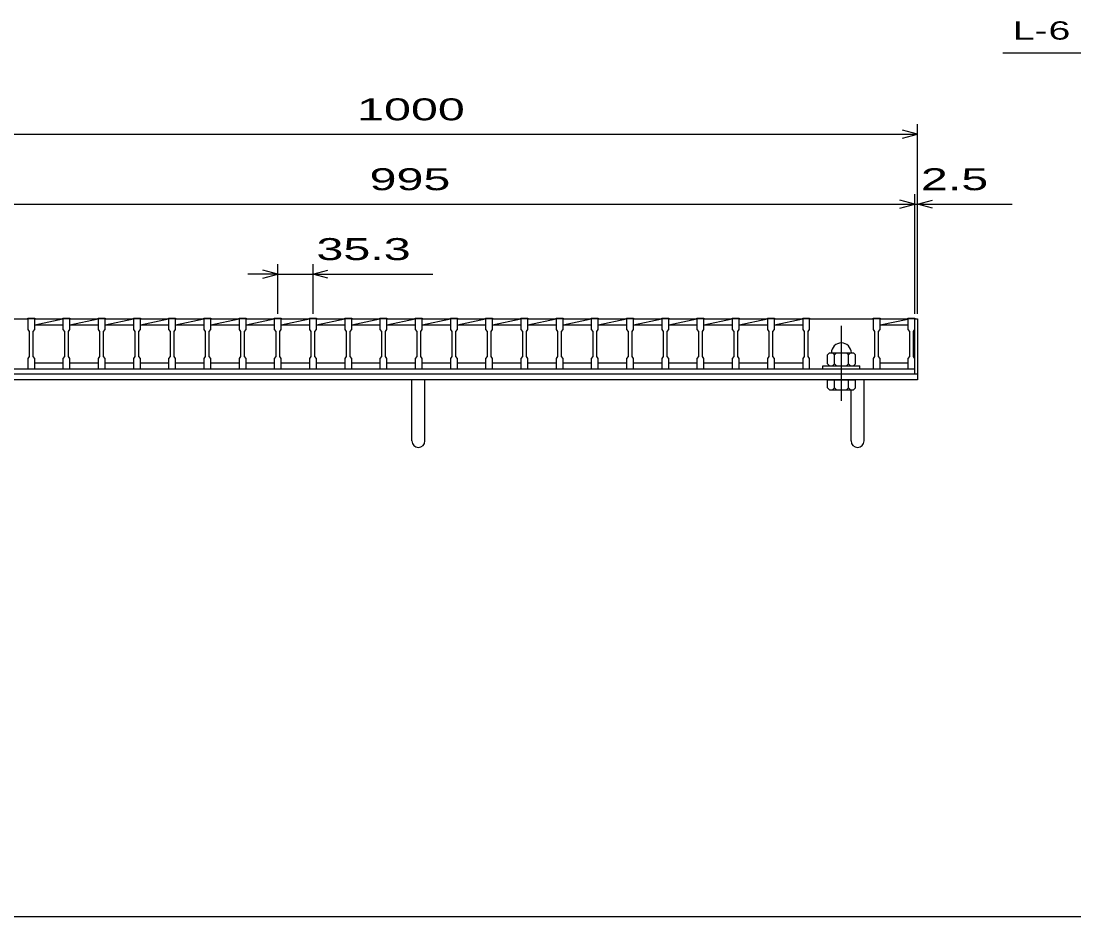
# Model space of a CAD drawing. Units: millimetres, scale not verified. Extents: x -1820 to 1731, y -1282 to 1054.
# Drawn here: x -1249 to -194, y -1146 to -249 of the extents above; entities that cross this region are included whole.
import ezdxf
from ezdxf.enums import TextEntityAlignment as Align

# ---------------------------------------------------------------- set-up
doc = ezdxf.new("R2010")
doc.units = ezdxf.units.MM
doc.header["$LTSCALE"] = 10
doc.linetypes.add('CHAIN', pattern=[18.5, 12, -1.5, 3.5, -1.5])
for name, color, linetype, lineweight in [('0_2', 150, 'Continuous', 25), ('16', 3, 'Continuous', 25), ('19', 6, 'Continuous', 25), ('22', 4, 'Continuous', 25)]:
    doc.layers.add(name, color=color, linetype=linetype, lineweight=lineweight)
doc.styles.add('ベクトル', font='')
doc.styles.get('ベクトル').set_extended_font_data('ベクトル')

msp = doc.modelspace()

# ---------------------------------------------------------------- linework, layer by layer
at = {"layer": '0_2'}
msp.add_line((1731, -1146.5), (-1729, -1146.5), dxfattribs=at)
at = {"layer": '16'}
for p, q in [((-1305.7, -547.5), (-1242.1, -547.5)), ((-1242.1, -547.5), (-1242.1, -546.8)), ((-1242.1, -546.8), (-1235.1, -546.8)), ((-1242.1, -547.5), (-1242.1, -558)), ((-1235.1, -547.5), (-1242.1, -547.5)), ((-1235.1, -546.8), (-1235.1, -547.5)), ((-1235.1, -558), (-1235.1, -547.5)), ((-1235.1, -547.5), (-1206.8, -547.5)), ((-1235.1, -553.5), (-1206.8, -547.5)), ((-1206.8, -547.5), (-1206.8, -546.8)), ((-1206.8, -546.8), (-1199.8, -546.8)), ((-1206.8, -547.5), (-1206.8, -558)), ((-1199.8, -547.5), (-1206.8, -547.5)), ((-1199.8, -546.8), (-1199.8, -547.5)), ((-1199.8, -558), (-1199.8, -547.5)), ((-1199.8, -547.5), (-1171.5, -547.5)), ((-1199.8, -553.5), (-1171.5, -547.5)), ((-1171.5, -547.5), (-1171.5, -546.8)), ((-1171.5, -546.8), (-1164.5, -546.8)), ((-1171.5, -547.5), (-1171.5, -558)), ((-1164.5, -547.5), (-1171.5, -547.5)), ((-1164.5, -546.8), (-1164.5, -547.5)), ((-1164.5, -558), (-1164.5, -547.5)), ((-1164.5, -547.5), (-1136.2, -547.5)), ((-1164.5, -553.5), (-1136.2, -547.5)), ((-1136.2, -547.5), (-1136.2, -546.8)), ((-1136.2, -546.8), (-1129.2, -546.8)), ((-1136.2, -547.5), (-1136.2, -558)), ((-1129.2, -547.5), (-1136.2, -547.5)), ((-1129.2, -546.8), (-1129.2, -547.5)), ((-1129.2, -558), (-1129.2, -547.5)), ((-1129.2, -547.5), (-1100.9, -547.5)), ((-1129.2, -553.5), (-1100.9, -547.5)), ((-1100.9, -547.5), (-1100.9, -546.8)), ((-1100.9, -546.8), (-1093.9, -546.8)), ((-1100.9, -547.5), (-1100.9, -558)), ((-1093.9, -547.5), (-1100.9, -547.5)), ((-1093.9, -546.8), (-1093.9, -547.5)), ((-1093.9, -558), (-1093.9, -547.5)), ((-1093.9, -547.5), (-1065.6, -547.5)), ((-1093.9, -553.5), (-1065.6, -547.5)), ((-1065.6, -547.5), (-1065.6, -546.8)), ((-1065.6, -546.8), (-1058.6, -546.8)), ((-1065.6, -547.5), (-1065.6, -558)), ((-1058.6, -547.5), (-1065.6, -547.5)), ((-1058.6, -546.8), (-1058.6, -547.5)), ((-1058.6, -558), (-1058.6, -547.5)), ((-1058.6, -547.5), (-1030.3, -547.5)), ((-1058.6, -553.5), (-1030.3, -547.5)), ((-1030.3, -547.5), (-1030.3, -546.8)), ((-1030.3, -546.8), (-1023.3, -546.8)), ((-1030.3, -547.5), (-1030.3, -558)), ((-1023.3, -547.5), (-1030.3, -547.5)), ((-1023.3, -546.8), (-1023.3, -547.5)), ((-1023.3, -558), (-1023.3, -547.5)), ((-1023.3, -547.5), (-995, -547.5)), ((-1023.3, -553.5), (-995, -547.5)), ((-995, -547.5), (-995, -546.8)), ((-995, -546.8), (-988, -546.8)), ((-995, -547.5), (-995, -558)), ((-988, -547.5), (-995, -547.5)), ((-988, -546.8), (-988, -547.5)), ((-988, -558), (-988, -547.5)), ((-988, -547.5), (-959.7, -547.5)), ((-988, -553.5), (-959.7, -547.5)), ((-959.7, -547.5), (-959.7, -546.8)), ((-959.7, -546.8), (-952.7, -546.8)), ((-959.7, -547.5), (-959.7, -558)), ((-952.7, -547.5), (-959.7, -547.5)), ((-952.7, -546.8), (-952.7, -547.5)), ((-952.7, -558), (-952.7, -547.5)), ((-952.7, -547.5), (-924.4, -547.5)), ((-952.7, -553.5), (-924.4, -547.5)), ((-924.4, -547.5), (-924.4, -546.8)), ((-924.4, -546.8), (-917.4, -546.8)), ((-924.4, -547.5), (-924.4, -558)), ((-917.4, -547.5), (-924.4, -547.5)), ((-917.4, -546.8), (-917.4, -547.5)), ((-917.4, -558), (-917.4, -547.5)), ((-917.4, -547.5), (-889.1, -547.5)), ((-917.4, -553.5), (-889.1, -547.5)), ((-889.1, -547.5), (-889.1, -546.8)), ((-889.1, -546.8), (-882.1, -546.8)), ((-889.1, -547.5), (-889.1, -558)), ((-882.1, -547.5), (-889.1, -547.5)), ((-882.1, -546.8), (-882.1, -547.5)), ((-882.1, -558), (-882.1, -547.5)), ((-882.1, -547.5), (-853.8, -547.5)), ((-882.1, -553.5), (-853.8, -547.5)), ((-853.8, -547.5), (-853.8, -546.8)), ((-853.8, -546.8), (-846.8, -546.8)), ((-853.8, -547.5), (-853.8, -558)), ((-846.8, -547.5), (-853.8, -547.5)), ((-846.8, -546.8), (-846.8, -547.5)), ((-846.8, -558), (-846.8, -547.5)), ((-846.8, -547.5), (-818.5, -547.5)), ((-846.8, -553.5), (-818.5, -547.5)), ((-818.5, -547.5), (-818.5, -546.8)), ((-818.5, -546.8), (-811.5, -546.8)), ((-818.5, -547.5), (-818.5, -558)), ((-811.5, -547.5), (-818.5, -547.5)), ((-811.5, -546.8), (-811.5, -547.5)), ((-811.5, -558), (-811.5, -547.5)), ((-811.5, -547.5), (-783.2, -547.5)), ((-811.5, -553.5), (-783.2, -547.5)), ((-783.2, -547.5), (-783.2, -546.8)), ((-783.2, -546.8), (-776.2, -546.8)), ((-783.2, -547.5), (-783.2, -558)), ((-776.2, -547.5), (-783.2, -547.5)), ((-776.2, -546.8), (-776.2, -547.5)), ((-776.2, -558), (-776.2, -547.5)), ((-776.2, -547.5), (-747.9, -547.5)), ((-776.2, -553.5), (-747.9, -547.5)), ((-747.9, -547.5), (-747.9, -546.8)), ((-747.9, -546.8), (-740.9, -546.8)), ((-747.9, -547.5), (-747.9, -558)), ((-740.9, -547.5), (-747.9, -547.5)), ((-740.9, -546.8), (-740.9, -547.5)), ((-740.9, -558), (-740.9, -547.5)), ((-740.9, -547.5), (-712.6, -547.5)), ((-740.9, -553.5), (-712.6, -547.5)), ((-712.6, -547.5), (-712.6, -546.8)), ((-712.6, -546.8), (-705.6, -546.8)), ((-712.6, -547.5), (-712.6, -558)), ((-705.6, -547.5), (-712.6, -547.5)), ((-705.6, -546.8), (-705.6, -547.5)), ((-705.6, -558), (-705.6, -547.5)), ((-705.6, -547.5), (-677.3, -547.5)), ((-705.6, -553.5), (-677.3, -547.5)), ((-677.3, -547.5), (-677.3, -546.8)), ((-677.3, -546.8), (-670.3, -546.8)), ((-677.3, -547.5), (-677.3, -558)), ((-670.3, -547.5), (-677.3, -547.5)), ((-670.3, -546.8), (-670.3, -547.5)), ((-670.3, -558), (-670.3, -547.5)), ((-670.3, -547.5), (-642, -547.5)), ((-670.3, -553.5), (-642, -547.5)), ((-642, -547.5), (-642, -546.8)), ((-642, -546.8), (-635, -546.8)), ((-642, -547.5), (-642, -558)), ((-635, -547.5), (-642, -547.5)), ((-635, -546.8), (-635, -547.5)), ((-635, -558), (-635, -547.5)), ((-635, -547.5), (-606.7, -547.5)), ((-635, -553.5), (-606.7, -547.5)), ((-606.7, -547.5), (-606.7, -546.8)), ((-606.7, -546.8), (-599.7, -546.8)), ((-606.7, -547.5), (-606.7, -558)), ((-599.7, -547.5), (-606.7, -547.5)), ((-599.7, -546.8), (-599.7, -547.5)), ((-599.7, -558), (-599.7, -547.5)), ((-599.7, -547.5), (-571.4, -547.5)), ((-599.7, -553.5), (-571.4, -547.5)), ((-571.4, -547.5), (-571.4, -546.8)), ((-571.4, -546.8), (-564.4, -546.8)), ((-571.4, -547.5), (-571.4, -558)), ((-564.4, -547.5), (-571.4, -547.5)), ((-564.4, -546.8), (-564.4, -547.5)), ((-564.4, -558), (-564.4, -547.5)), ((-564.4, -547.5), (-536.1, -547.5)), ((-564.4, -553.5), (-536.1, -547.5)), ((-536.1, -547.5), (-536.1, -546.8)), ((-536.1, -546.8), (-529.1, -546.8)), ((-536.1, -547.5), (-536.1, -558)), ((-529.1, -547.5), (-536.1, -547.5)), ((-529.1, -546.8), (-529.1, -547.5)), ((-529.1, -558), (-529.1, -547.5)), ((-529.1, -547.5), (-500.8, -547.5)), ((-529.1, -553.5), (-500.8, -547.5)), ((-500.8, -547.5), (-500.8, -546.8)), ((-500.8, -546.8), (-493.8, -546.8)), ((-500.8, -547.5), (-500.8, -558)), ((-493.8, -547.5), (-500.8, -547.5)), ((-493.8, -546.8), (-493.8, -547.5)), ((-493.8, -558), (-493.8, -547.5)), ((-493.8, -547.5), (-465.5, -547.5)), ((-493.8, -553.5), (-465.5, -547.5)), ((-465.5, -547.5), (-465.5, -546.8)), ((-465.5, -546.8), (-458.5, -546.8)), ((-465.5, -547.5), (-465.5, -558)), ((-458.5, -547.5), (-465.5, -547.5)), ((-458.5, -546.8), (-458.5, -547.5)), ((-458.5, -558), (-458.5, -547.5)), ((-458.5, -547.5), (-394.9, -547.5)), ((-394.9, -547.5), (-394.9, -546.8)), ((-394.9, -546.8), (-387.9, -546.8)), ((-394.9, -547.5), (-394.9, -558)), ((-387.9, -547.5), (-394.9, -547.5)), ((-387.9, -546.8), (-387.9, -547.5)), ((-387.9, -558), (-387.9, -547.5)), ((-387.9, -547.5), (-360, -547.5)), ((-387.9, -553.5), (-360, -547.58)), ((-360, -547.5), (-360, -546.8)), ((-360, -546.8), (-353, -546.8)), ((-360, -547.5), (-360, -558)), ((-353, -547.5), (-360, -547.5)), ((-353, -546.8), (-353, -547.5)), ((-353, -558), (-353, -547.5)), ((-353, -591.5), (-353, -547.5)), ((-1242.1, -558), (-1240.6, -560)), ((-1236.6, -560), (-1235.1, -558)), ((-1235.1, -553.5), (-1206.8, -553.5)), ((-1206.8, -558), (-1205.3, -560)), ((-1201.3, -560), (-1199.8, -558)), ((-1199.8, -553.5), (-1171.5, -553.5)), ((-1171.5, -558), (-1170, -560)), ((-1166, -560), (-1164.5, -558)), ((-1164.5, -553.5), (-1136.2, -553.5)), ((-1136.2, -558), (-1134.7, -560)), ((-1130.7, -560), (-1129.2, -558)), ((-1129.2, -553.5), (-1100.9, -553.5)), ((-1100.9, -558), (-1099.4, -560)), ((-1095.4, -560), (-1093.9, -558)), ((-1093.9, -553.5), (-1065.6, -553.5)), ((-1065.6, -558), (-1064.1, -560)), ((-1060.1, -560), (-1058.6, -558)), ((-1058.6, -553.5), (-1030.3, -553.5)), ((-1030.3, -558), (-1028.8, -560)), ((-1024.8, -560), (-1023.3, -558)), ((-1023.3, -553.5), (-995, -553.5)), ((-995, -558), (-993.5, -560)), ((-989.5, -560), (-988, -558)), ((-988, -553.5), (-959.7, -553.5)), ((-959.7, -558), (-958.2, -560)), ((-954.2, -560), (-952.7, -558)), ((-952.7, -553.5), (-924.4, -553.5)), ((-924.4, -558), (-922.9, -560)), ((-918.9, -560), (-917.4, -558)), ((-917.4, -553.5), (-889.1, -553.5)), ((-889.1, -558), (-887.6, -560)), ((-883.6, -560), (-882.1, -558)), ((-882.1, -553.5), (-853.8, -553.5)), ((-853.8, -558), (-852.3, -560)), ((-848.3, -560), (-846.8, -558)), ((-846.8, -553.5), (-818.5, -553.5)), ((-818.5, -558), (-817, -560)), ((-813, -560), (-811.5, -558)), ((-811.5, -553.5), (-783.2, -553.5)), ((-783.2, -558), (-781.7, -560)), ((-777.7, -560), (-776.2, -558)), ((-776.2, -553.5), (-747.9, -553.5)), ((-747.9, -558), (-746.4, -560)), ((-742.4, -560), (-740.9, -558)), ((-740.9, -553.5), (-712.6, -553.5)), ((-712.6, -558), (-711.1, -560)), ((-707.1, -560), (-705.6, -558)), ((-705.6, -553.5), (-677.3, -553.5)), ((-677.3, -558), (-675.8, -560)), ((-671.8, -560), (-670.3, -558)), ((-670.3, -553.5), (-642, -553.5)), ((-642, -558), (-640.5, -560)), ((-636.5, -560), (-635, -558)), ((-635, -553.5), (-606.7, -553.5)), ((-606.7, -558), (-605.2, -560)), ((-601.2, -560), (-599.7, -558)), ((-599.7, -553.5), (-571.4, -553.5)), ((-571.4, -558), (-569.9, -560)), ((-565.9, -560), (-564.4, -558)), ((-564.4, -553.5), (-536.1, -553.5)), ((-536.1, -558), (-534.6, -560)), ((-530.6, -560), (-529.1, -558)), ((-529.1, -553.5), (-500.8, -553.5)), ((-500.8, -558), (-499.3, -560)), ((-495.3, -560), (-493.8, -558)), ((-493.8, -553.5), (-465.5, -553.5)), ((-465.5, -558), (-464, -560)), ((-460, -560), (-458.5, -558)), ((-394.9, -558), (-393.4, -560)), ((-389.4, -560), (-387.9, -558)), ((-387.9, -553.5), (-360, -553.5)), ((-360, -558), (-358.5, -560)), ((-354.5, -560), (-353, -558)), ((-1240.6, -560), (-1240.6, -585)), ((-1236.6, -585), (-1236.6, -560)), ((-1205.3, -560), (-1205.3, -585)), ((-1201.3, -585), (-1201.3, -560)), ((-1170, -560), (-1170, -585)), ((-1166, -585), (-1166, -560)), ((-1134.7, -560), (-1134.7, -585)), ((-1130.7, -585), (-1130.7, -560)), ((-1099.4, -560), (-1099.4, -585)), ((-1095.4, -585), (-1095.4, -560)), ((-1064.1, -560), (-1064.1, -585)), ((-1060.1, -585), (-1060.1, -560)), ((-1028.8, -560), (-1028.8, -585)), ((-1024.8, -585), (-1024.8, -560)), ((-993.5, -560), (-993.5, -585)), ((-989.5, -585), (-989.5, -560)), ((-958.2, -560), (-958.2, -585)), ((-954.2, -585), (-954.2, -560)), ((-922.9, -560), (-922.9, -585)), ((-918.9, -585), (-918.9, -560)), ((-887.6, -560), (-887.6, -585)), ((-883.6, -585), (-883.6, -560)), ((-852.3, -560), (-852.3, -585)), ((-848.3, -585), (-848.3, -560)), ((-817, -560), (-817, -585)), ((-813, -585), (-813, -560)), ((-781.7, -560), (-781.7, -585)), ((-777.7, -585), (-777.7, -560)), ((-746.4, -560), (-746.4, -585)), ((-742.4, -585), (-742.4, -560)), ((-711.1, -560), (-711.1, -585)), ((-707.1, -585), (-707.1, -560)), ((-675.8, -560), (-675.8, -585)), ((-671.8, -585), (-671.8, -560)), ((-640.5, -560), (-640.5, -585)), ((-636.5, -585), (-636.5, -560)), ((-605.2, -560), (-605.2, -585)), ((-601.2, -585), (-601.2, -560)), ((-569.9, -560), (-569.9, -585)), ((-565.9, -585), (-565.9, -560)), ((-534.6, -560), (-534.6, -585)), ((-530.6, -585), (-530.6, -560)), ((-499.3, -560), (-499.3, -585)), ((-495.3, -585), (-495.3, -560)), ((-464, -560), (-464, -585)), ((-460, -585), (-460, -560)), ((-393.4, -560), (-393.4, -585)), ((-389.4, -585), (-389.4, -560)), ((-358.5, -560), (-358.5, -585)), ((-354.5, -585), (-354.5, -560)), ((-1240.6, -585), (-1242.1, -587)), ((-1242.1, -587), (-1242.1, -597.5)), ((-1235.1, -587), (-1236.6, -585)), ((-1235.1, -597.5), (-1235.1, -587)), ((-1205.3, -585), (-1206.8, -587)), ((-1206.8, -587), (-1206.8, -597.5)), ((-1199.8, -587), (-1201.3, -585)), ((-1199.8, -597.5), (-1199.8, -587)), ((-1170, -585), (-1171.5, -587)), ((-1171.5, -587), (-1171.5, -597.5)), ((-1164.5, -587), (-1166, -585)), ((-1164.5, -597.5), (-1164.5, -587)), ((-1134.7, -585), (-1136.2, -587)), ((-1136.2, -587), (-1136.2, -597.5)), ((-1129.2, -587), (-1130.7, -585)), ((-1129.2, -597.5), (-1129.2, -587)), ((-1099.4, -585), (-1100.9, -587)), ((-1100.9, -587), (-1100.9, -597.5)), ((-1093.9, -587), (-1095.4, -585)), ((-1093.9, -597.5), (-1093.9, -587)), ((-1064.1, -585), (-1065.6, -587)), ((-1065.6, -587), (-1065.6, -597.5)), ((-1058.6, -587), (-1060.1, -585)), ((-1058.6, -597.5), (-1058.6, -587)), ((-1028.8, -585), (-1030.3, -587)), ((-1030.3, -587), (-1030.3, -597.5)), ((-1023.3, -587), (-1024.8, -585)), ((-1023.3, -597.5), (-1023.3, -587)), ((-993.5, -585), (-995, -587)), ((-995, -587), (-995, -597.5)), ((-988, -587), (-989.5, -585)), ((-988, -597.5), (-988, -587)), ((-958.2, -585), (-959.7, -587)), ((-959.7, -587), (-959.7, -597.5)), ((-952.7, -587), (-954.2, -585)), ((-952.7, -597.5), (-952.7, -587)), ((-922.9, -585), (-924.4, -587)), ((-924.4, -587), (-924.4, -597.5)), ((-917.4, -587), (-918.9, -585)), ((-917.4, -597.5), (-917.4, -587)), ((-887.6, -585), (-889.1, -587)), ((-889.1, -587), (-889.1, -597.5)), ((-882.1, -587), (-883.6, -585)), ((-882.1, -597.5), (-882.1, -587)), ((-852.3, -585), (-853.8, -587)), ((-853.8, -587), (-853.8, -597.5)), ((-846.8, -587), (-848.3, -585)), ((-846.8, -597.5), (-846.8, -587)), ((-817, -585), (-818.5, -587)), ((-818.5, -587), (-818.5, -597.5)), ((-811.5, -587), (-813, -585)), ((-811.5, -597.5), (-811.5, -587)), ((-781.7, -585), (-783.2, -587)), ((-783.2, -587), (-783.2, -597.5)), ((-776.2, -587), (-777.7, -585)), ((-776.2, -597.5), (-776.2, -587)), ((-746.4, -585), (-747.9, -587)), ((-747.9, -587), (-747.9, -597.5)), ((-740.9, -587), (-742.4, -585)), ((-740.9, -597.5), (-740.9, -587)), ((-711.1, -585), (-712.6, -587)), ((-712.6, -587), (-712.6, -597.5)), ((-705.6, -587), (-707.1, -585)), ((-705.6, -597.5), (-705.6, -587)), ((-675.8, -585), (-677.3, -587)), ((-677.3, -587), (-677.3, -597.5)), ((-670.3, -587), (-671.8, -585)), ((-670.3, -597.5), (-670.3, -587)), ((-640.5, -585), (-642, -587)), ((-642, -587), (-642, -597.5)), ((-635, -587), (-636.5, -585)), ((-635, -597.5), (-635, -587)), ((-605.2, -585), (-606.7, -587)), ((-606.7, -587), (-606.7, -597.5)), ((-599.7, -587), (-601.2, -585)), ((-599.7, -597.5), (-599.7, -587)), ((-569.9, -585), (-571.4, -587)), ((-571.4, -587), (-571.4, -597.5)), ((-564.4, -587), (-565.9, -585)), ((-564.4, -597.5), (-564.4, -587)), ((-534.6, -585), (-536.1, -587)), ((-536.1, -587), (-536.1, -597.5)), ((-529.1, -587), (-530.6, -585)), ((-529.1, -597.5), (-529.1, -587)), ((-499.3, -585), (-500.8, -587)), ((-500.8, -587), (-500.8, -597.5)), ((-493.8, -587), (-495.3, -585)), ((-493.8, -597.5), (-493.8, -587)), ((-464, -585), (-465.5, -587)), ((-465.5, -587), (-465.5, -597.5)), ((-458.5, -587), (-460, -585)), ((-458.5, -597.5), (-458.5, -587)), ((-438.7, -581.5), (-440.7, -583.5)), ((-440.7, -592.5), (-440.7, -583.5)), ((-438.7, -581.5), (-414.7, -581.5)), ((-433.7, -583.5), (-435.7, -581.5)), ((-433.7, -583.5), (-431.7, -581.5)), ((-433.7, -592.5), (-433.7, -583.5)), ((-419.7, -583.5), (-421.7, -581.5)), ((-419.7, -583.5), (-417.7, -581.5)), ((-419.7, -592.5), (-419.7, -583.5)), ((-412.7, -583.5), (-414.7, -581.5)), ((-412.7, -592.5), (-412.7, -583.5)), ((-393.4, -585), (-394.9, -587)), ((-394.9, -587), (-394.9, -597.5)), ((-387.9, -587), (-389.4, -585)), ((-387.9, -597.5), (-387.9, -587)), ((-358.5, -585), (-360, -587)), ((-360, -587), (-360, -597.5)), ((-353, -587), (-354.5, -585)), ((-353, -597.5), (-353, -587)), ((-1348, -597.5), (-353, -597.5)), ((-1305.7, -597.5), (-1242.1, -597.5)), ((-1242.1, -597.5), (-1235.1, -597.5)), ((-1235.1, -591.5), (-1206.8, -591.5)), ((-1206.8, -597.5), (-1199.8, -597.5)), ((-1199.8, -591.5), (-1171.5, -591.5)), ((-1171.5, -597.5), (-1164.5, -597.5)), ((-1164.5, -591.5), (-1136.2, -591.5)), ((-1136.2, -597.5), (-1129.2, -597.5)), ((-1129.2, -591.5), (-1100.9, -591.5)), ((-1100.9, -597.5), (-1093.9, -597.5)), ((-1093.9, -591.5), (-1065.6, -591.5)), ((-1065.6, -597.5), (-1058.6, -597.5)), ((-1058.6, -591.5), (-1030.3, -591.5)), ((-1030.3, -597.5), (-1023.3, -597.5)), ((-1023.3, -591.5), (-995, -591.5)), ((-995, -597.5), (-988, -597.5)), ((-988, -591.5), (-959.7, -591.5)), ((-959.7, -597.5), (-952.7, -597.5)), ((-952.7, -591.5), (-924.4, -591.5)), ((-924.4, -597.5), (-917.4, -597.5)), ((-917.4, -591.5), (-889.1, -591.5)), ((-889.1, -597.5), (-882.1, -597.5)), ((-882.1, -591.5), (-853.8, -591.5)), ((-853.8, -597.5), (-846.8, -597.5)), ((-846.8, -591.5), (-818.5, -591.5)), ((-818.5, -597.5), (-811.5, -597.5)), ((-811.5, -591.5), (-783.2, -591.5)), ((-783.2, -597.5), (-776.2, -597.5)), ((-776.2, -591.5), (-747.9, -591.5)), ((-747.9, -597.5), (-740.9, -597.5)), ((-740.9, -591.5), (-712.6, -591.5)), ((-712.6, -597.5), (-705.6, -597.5)), ((-705.6, -591.5), (-677.3, -591.5)), ((-677.3, -597.5), (-670.3, -597.5)), ((-670.3, -591.5), (-642, -591.5)), ((-642, -597.5), (-635, -597.5)), ((-635, -591.5), (-606.7, -591.5)), ((-606.7, -597.5), (-599.7, -597.5)), ((-599.7, -591.5), (-571.4, -591.5)), ((-571.4, -597.5), (-564.4, -597.5)), ((-564.4, -591.5), (-536.1, -591.5)), ((-536.1, -597.5), (-529.1, -597.5)), ((-529.1, -591.5), (-500.8, -591.5)), ((-500.8, -597.5), (-493.8, -597.5)), ((-493.8, -591.5), (-465.5, -591.5)), ((-465.5, -597.5), (-458.5, -597.5)), ((-458.5, -597.5), (-394.9, -597.5)), ((-445.2, -597.5), (-445.2, -594.5)), ((-445.2, -594.5), (-408.2, -594.5)), ((-445.2, -597.5), (-408.2, -597.5)), ((-440.7, -592.5), (-438.7, -594.5)), ((-435.7, -594.5), (-433.7, -592.5)), ((-433.7, -592.5), (-431.7, -594.5)), ((-421.7, -594.5), (-419.7, -592.5)), ((-419.7, -592.5), (-417.7, -594.5)), ((-414.7, -594.5), (-412.7, -592.5)), ((-408.2, -597.5), (-408.2, -594.5)), ((-394.9, -597.5), (-387.9, -597.5)), ((-387.9, -591.5), (-360, -591.5)), ((-360, -597.5), (-353, -597.5)), ((-353, -602.5), (-353, -597.5)), ((-1348, -602.5), (-353, -602.5))]:
    msp.add_line(p, q, dxfattribs=at)
at = {"layer": '16', "linetype": 'CHAIN'}
msp.add_line((-426.7, -629.5), (-426.7, -554.5), dxfattribs=at)
at = {"layer": '16'}
msp.add_arc((-426.7, -581.5), 10, 0, 180, dxfattribs=at)
at = {"layer": '19'}
for p, q in [((-353, -547.5), (-350.5, -547.5)), ((-350.5, -547.5), (-350.5, -602.5)), ((-1350.5, -602.5), (-350.5, -602.5)), ((-350.5, -608.5), (-1350.5, -608.5)), ((-857, -669.61), (-857, -608.5)), ((-844, -669.61), (-844, -608.5)), ((-440.7, -616.5), (-440.7, -608.5)), ((-440.7, -608.5), (-412.7, -608.5)), ((-433.7, -616.5), (-433.7, -608.5)), ((-419.7, -616.5), (-419.7, -608.5)), ((-412.7, -616.5), (-412.7, -608.5)), ((-404, -669.61), (-404, -608.5)), ((-350.5, -602.5), (-350.5, -608.5)), ((-440.7, -616.5), (-438.7, -618.5)), ((-438.7, -618.5), (-414.7, -618.5)), ((-433.7, -616.5), (-435.7, -618.5)), ((-431.7, -618.5), (-433.7, -616.5)), ((-419.7, -616.5), (-421.7, -618.5)), ((-417.7, -618.5), (-419.7, -616.5)), ((-417, -669.61), (-417, -618.5)), ((-414.7, -618.5), (-412.7, -616.5))]:
    msp.add_line(p, q, dxfattribs=at)
for centre in [(-850.5, -669.61), (-410.5, -669.61)]:
    msp.add_arc(centre, 6.5, 180, 0, dxfattribs=at)
at = {"layer": '22'}
for p, q in [((-265, -281), (-65, -281)), ((-350.5, -362.5), (-365.5, -358.5)), ((-350.5, -542.5), (-350.5, -352.5)), ((-1350.5, -362.5), (-350.5, -362.5)), ((-365.5, -366.5), (-350.5, -362.5)), ((-1348, -432.5), (-353, -432.5)), ((-353, -432.5), (-368, -428.5)), ((-368, -436.5), (-353, -432.5)), ((-353, -542.5), (-353, -422.5)), ((-353, -432.5), (-350.5, -432.5)), ((-350.5, -542.5), (-350.5, -422.5)), ((-350.5, -432.5), (-335.5, -428.5)), ((-335.5, -436.5), (-350.5, -432.5)), ((-350.5, -432.5), (-255.5, -432.5)), ((-991.5, -542.5), (-991.5, -492.5)), ((-956.2, -492.5), (-956.2, -542.5)), ((-991.5, -502.5), (-1021.5, -502.5)), ((-991.5, -502.5), (-1006.5, -498.5)), ((-1006.5, -506.5), (-991.5, -502.5)), ((-991.5, -502.5), (-956.2, -502.5)), ((-956.2, -502.5), (-941.2, -498.5)), ((-941.2, -506.5), (-956.2, -502.5)), ((-956.2, -502.5), (-836.2, -502.5))]:
    msp.add_line(p, q, dxfattribs=at)

# ---------------------------------------------------------------- texts
at = {"layer": '22', "color": 2, "style": 'ベクトル'}
for s, height, width, p in [('L-', 18.33, 1.6, (-255, -258.5)), (' 6 ', 18.33, 1.6, (-230, -258.5)), (' 1000 ', 21.99, 1.65, (-925.5, -337.5)), (' 995 ', 21.99, 1.65, (-913, -407.5)), (' 2.5 ', 21.99, 1.65, (-360.5, -407.5)), (' 35.3 ', 21.99, 1.65, (-966.2, -477.5))]:
    msp.add_text(s, height=height, dxfattribs=dict(at, width=width)).set_placement(p, align=Align.MIDDLE_LEFT)

doc.saveas('drawing.dxf')
